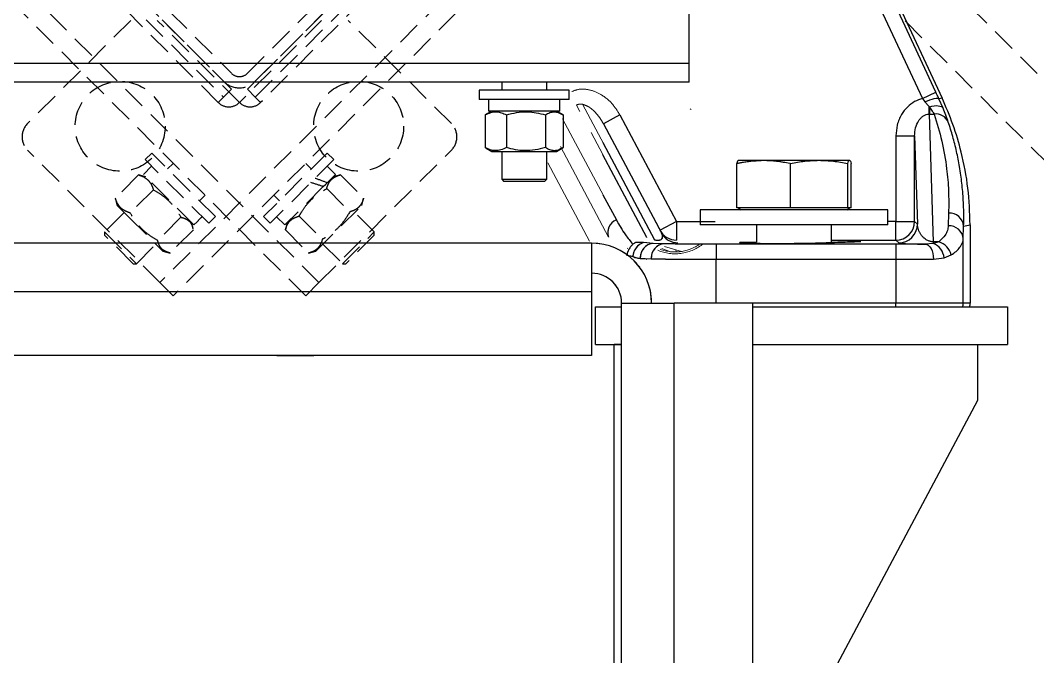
# Model space of a CAD drawing. Header units: millimetres. Extents: x -962 to 79815, y -55582 to 115780.
# Drawn here: x 15394 to 16059, y -33591 to -33175 of the extents above; entities that cross this region are included whole.
import ezdxf

# ---------------------------------------------------------------- set-up
doc = ezdxf.new("R2010")
doc.units = ezdxf.units.MM
doc.linetypes.add('HIDDEN', pattern=[9.525, 6.35, -3.175])
doc.linetypes.add('PHANTOM', pattern=[63.5, 31.75, -6.35, 6.35, -6.35, 6.35, -6.35])
doc.layers.add('02-Rotation', color=6, linetype='HIDDEN')

# ---------------------------------------------------------------- blocks, each defined once
blk = doc.blocks.new('*U167')
for p, q in [((120, -90), (120, -40)), ((120, -90), (-120, -90)), ((120, -95), (120, -90)), ((120, -95), (-120, -95)), ((70, -95), (70, -97.1)), ((82, -97.1), (82, -95)), ((64, -97.1), (64, -99.6)), ((88, -97.1), (64, -97.1)), ((88, -99.6), (88, -97.1)), ((88, -99.6), (64, -99.6)), ((66.45, -99.6), (66.45, -102.7)), ((67.38, -102.7), (65.88, -103.56)), ((85.55, -102.7), (66.45, -102.7)), ((86.12, -103.56), (84.62, -102.7)), ((85.55, -102.7), (85.55, -101.54)), ((65.91, -103.56), (65.62, -103.72)), ((65.62, -103.72), (65.62, -112.48)), ((71.26, -103.72), (71.26, -112.48)), ((81.64, -103.72), (81.64, -112.48)), ((86.38, -103.72), (86.38, -112.48)), ((65.62, -112.48), (65.91, -112.64)), ((65.88, -112.64), (67.38, -113.5)), ((67.38, -113.5), (72.06, -113.5)), ((70, -113.5), (70, -120.9)), ((72.06, -113.5), (84.62, -113.5)), ((82, -120.9), (82, -113.5)), ((84.62, -113.5), (86.38, -112.48)), ((70, -120.9), (70.6, -121.5)), ((70, -120.9), (82, -120.9)), ((81.4, -121.5), (70.6, -121.5)), ((81.4, -121.5), (82, -120.9))]:
    blk.add_line(p, q)
for centre, start_param, end_param in [((76, -102.7), 4.817149, 4.935609), ((76, -99.6), 4.723073, 4.747082)]:
    blk.add_ellipse(centre, major_axis=(1, 16.53), ratio=0.574531, start_param=start_param, end_param=end_param)
for points, knots in [([(65.62, -103.72), (66.11, -103.49), (67.1, -103.02), (68.56, -102.85), (69.96, -103.1), (70.82, -103.51), (71.26, -103.72)], [0, 0, 0, 0, 0.264605, 0.534949, 0.765344, 1, 1, 1, 1]), ([(71.26, -103.72), (72.16, -103.49), (73.98, -103.02), (76.68, -102.85), (79.26, -103.1), (80.84, -103.51), (81.64, -103.72)], [0, 0, 0, 0, 0.2646054, 0.5349487, 0.7653436, 1, 1, 1, 1]), ([(81.64, -103.72), (81.84, -103.6), (82.43, -103.25), (83.44, -102.9), (84.74, -102.88), (85.62, -103.35), (86.09, -103.6)], [0, 0, 0, 0, 0.139472, 0.405139, 0.677302, 1, 1, 1, 1]), ([(71.26, -112.48), (70.77, -112.71), (69.78, -113.18), (68.31, -113.35), (66.91, -113.1), (66.05, -112.69), (65.62, -112.48)], [0, 0, 0, 0, 0.264605, 0.534949, 0.765344, 1, 1, 1, 1]), ([(81.64, -112.48), (80.73, -112.71), (78.91, -113.18), (76.22, -113.35), (73.64, -113.1), (72.05, -112.69), (71.26, -112.48)], [0, 0, 0, 0, 0.2646054, 0.5349487, 0.7653436, 1, 1, 1, 1]), ([(86.38, -112.48), (85.62, -112.85), (84.75, -113.31), (83.45, -113.3), (82.44, -112.96), (81.84, -112.6), (81.64, -112.48)], [0, 0, 0, 0, 0.322696, 0.588035, 0.860528, 1, 1, 1, 1])]:
    blk.add_open_spline(points, degree=3, knots=knots)
blk = doc.blocks.new('*U168')
for p, q in [((148.49, 21.21), (-21.21, -148.49)), ((152.03, 17.68), (-17.68, -152.03)), ((4.24, -98.99), (98.99, -4.24)), ((5.66, -93.34), (93.34, -5.66)), ((100.41, -5.66), (5.66, -100.41)), ((-28.99, -78.49), (-56.57, -106.07)), ((0, -100.41), (-21.92, -78.49)), ((2.12, -96.87), (5.66, -93.34)), ((2.12, -96.87), (4.24, -98.99)), ((4.24, -98.99), (5.66, -100.41)), ((-21.21, -148.49), (-56.57, -113.14)), ((23.41, -113.91), (6.43, -130.89)), ((25.17, -115.68), (23.41, -113.91)), ((25.17, -115.68), (8.2, -132.65)), ((19.16, -118.16), (17.68, -116.67)), ((25.63, -119.61), (23.44, -117.42)), ((23.4, -121.84), (23.05, -122.19)), ((25.63, -119.61), (23.4, -121.84)), ((26.95, -119.73), (24.98, -120.26)), ((26.95, -119.73), (33.14, -125.93)), ((22.38, -122.86), (12.13, -133.11)), ((22.38, -122.86), (23.05, -122.19)), ((23.28, -123.41), (29.47, -129.6)), ((9.19, -125.16), (10.68, -126.64)), ((32.62, -127.9), (33.14, -125.93)), ((20.42, -140.1), (32.62, -127.9)), ((35.99, -134.99), (30.76, -129.75)), ((6.43, -130.89), (8.2, -132.65)), ((9.93, -130.92), (12.13, -133.11)), ((12.78, -132.46), (12.25, -134.43)), ((15.93, -130.76), (22.12, -136.95)), ((12.25, -134.43), (18.45, -140.62)), ((27.51, -143.47), (35.99, -134.99)), ((35.99, -135.84), (35.99, -134.99)), ((22.27, -138.24), (27.51, -143.47)), ((35.99, -135.84), (28.35, -143.47)), ((18.45, -140.62), (20.42, -140.1)), ((27.51, -143.47), (28.35, -143.47)), ((-17.68, -152.03), (-21.21, -148.49))]:
    blk.add_line(p, q)
for points in [[(-94.75, -4.24), (-4.24, -94.75, 0.414214), (4.24, -94.75), (94.75, -4.24, 0.414214), (94.75, 4.24), (4.24, 94.75, 0.414214), (-4.24, 94.75), (-94.75, 4.24, 0.414214)], [(-92.63, -2.12), (-2.12, -92.63, 0.414214), (2.12, -92.63), (92.63, -2.12, 0.414214), (92.63, 2.12), (2.12, 92.63, 0.414214), (-2.12, 92.63), (-92.63, 2.12, 0.414214)]]:
    blk.add_lwpolyline(points, format="xyb", close=True)
blk.add_circle((-31.82, -106.77), 12)
for centre, radius, start, end in [((2.83, -97.58), 4, 225, 315), ((-53.03, -109.6), 5, 135, 225)]:
    blk.add_arc(centre, radius, start, end)
for centre, start_param, end_param in [((18.88, -126.36), 4.587219, 4.775746), ((16.69, -124.17), 4.398692, 4.587219)]:
    blk.add_ellipse(centre, major_axis=(-17.77, 5.44), ratio=0.236703, start_param=start_param, end_param=end_param)
for points, knots in [([(23.28, -123.41), (23.43, -122.92), (23.74, -121.95), (24.58, -120.87), (25.67, -120.14), (26.52, -119.87), (26.95, -119.73)], [0, 0, 0, 0, 0.264605, 0.534949, 0.765344, 1, 1, 1, 1]), ([(15.93, -130.76), (16.16, -130.36), (16.82, -129.2), (18.14, -127.38), (20.31, -125.2), (22.18, -124.07), (23.28, -123.41)], [0, 0, 0, 0, 0.131004, 0.38054, 0.636178, 1, 1, 1, 1]), ([(33.14, -125.93), (32.99, -126.41), (32.68, -127.39), (31.84, -128.46), (30.75, -129.2), (29.9, -129.47), (29.47, -129.6)], [0, 0, 0, 0, 0.264605, 0.534949, 0.765344, 1, 1, 1, 1]), ([(29.47, -129.6), (28.8, -130.7), (27.69, -132.55), (25.51, -134.72), (23.7, -136.05), (22.52, -136.72), (22.12, -136.95)], [0, 0, 0, 0, 0.363821, 0.613049, 0.868997, 1, 1, 1, 1]), ([(12.25, -134.43), (12.41, -133.95), (12.72, -132.97), (13.55, -131.89), (14.65, -131.16), (15.5, -130.89), (15.93, -130.76)], [0, 0, 0, 0, 0.264605, 0.534949, 0.765344, 1, 1, 1, 1]), ([(22.12, -136.95), (21.97, -137.43), (21.65, -138.41), (20.82, -139.49), (19.73, -140.22), (18.88, -140.49), (18.45, -140.62)], [0, 0, 0, 0, 0.264605, 0.534949, 0.765344, 1, 1, 1, 1])]:
    blk.add_open_spline(points, degree=3, knots=knots)
blk = doc.blocks.new('*U169')
for p, q in [((-1212.69, 1332.9), (1332.9, -1212.69)), ((-1223.29, 1322.29), (1322.29, -1223.29)), ((21.21, -148.49), (-148.49, 21.21)), ((17.68, -152.03), (-152.03, 17.68)), ((-98.99, -4.24), (-4.24, -98.99)), ((-5.66, -100.41), (-100.41, -5.66)), ((-93.34, -5.66), (-5.66, -93.34)), ((21.92, -78.49), (0, -100.41)), ((56.57, -106.07), (28.99, -78.49)), ((-5.66, -93.34), (-2.12, -96.87)), ((-2.12, -96.87), (-4.24, -98.99)), ((-5.66, -100.41), (-4.24, -98.99)), ((-23.41, -113.91), (-25.17, -115.68)), ((-6.43, -130.89), (-23.41, -113.91)), ((21.21, -148.49), (56.57, -113.14)), ((-8.2, -132.65), (-25.17, -115.68)), ((-17.68, -116.67), (-19.16, -118.16)), ((-23.44, -117.42), (-25.63, -119.61)), ((-26.94, -119.74), (-33.13, -125.94)), ((-26.62, -119.83), (-26.94, -119.74)), ((-24.98, -120.26), (-26.64, -119.82)), ((-12.13, -133.11), (-25.63, -119.61)), ((-22.96, -123.73), (-29.15, -129.92)), ((-33.13, -125.94), (-33.05, -126.25)), ((-33.06, -126.24), (-32.62, -127.9)), ((-10.68, -126.64), (-9.19, -125.16)), ((-30.76, -129.75), (-35.99, -134.99)), ((-32.62, -127.9), (-29.3, -131.21)), ((-29.3, -131.21), (-20.42, -140.1)), ((-15.62, -131.07), (-21.81, -137.26)), ((-12.34, -134.12), (-12.78, -132.46)), ((-12.13, -133.11), (-11.31, -132.29)), ((-8.2, -132.65), (-6.43, -130.89)), ((-35.99, -134.99), (-35.99, -135.84)), ((-35.99, -134.99), (-27.51, -143.47)), ((-12.26, -134.42), (-18.46, -140.61)), ((-28.35, -143.47), (-35.99, -135.84)), ((-27.51, -143.47), (-22.27, -138.24)), ((-20.42, -140.1), (-18.46, -140.61)), ((-28.35, -143.47), (-27.51, -143.47)), ((17.68, -152.03), (21.21, -148.49))]:
    blk.add_line(p, q)
for points in [[(-4.24, 94.75), (-94.75, 4.24, 0.414214), (-94.75, -4.24), (-4.24, -94.75, 0.414214), (4.24, -94.75), (94.75, -4.24, 0.414214), (94.75, 4.24), (4.24, 94.75, 0.414214)], [(-2.12, 92.63), (-92.63, 2.12, 0.414214), (-92.63, -2.12), (-2.12, -92.63, 0.414214), (2.12, -92.63), (92.63, -2.12, 0.414214), (92.63, 2.12), (2.12, 92.63, 0.414214)]]:
    blk.add_lwpolyline(points, format="xyb", close=True)
blk.add_circle((31.82, -106.77), 12)
for centre, radius, start, end in [((-2.83, -97.58), 4, 225, 315), ((53.03, -109.6), 5, 315, 45)]:
    blk.add_arc(centre, radius, start, end)
for centre, start_param, end_param in [((-18.88, -126.36), 4.817149, 4.935609), ((-16.69, -124.17), 4.723073, 4.747082)]:
    blk.add_ellipse(centre, major_axis=(12.4, 10.98), ratio=0.574531, start_param=start_param, end_param=end_param)
for points, knots in [([(-26.94, -119.74), (-26.43, -119.92), (-25.4, -120.29), (-24.24, -121.21), (-23.43, -122.37), (-23.11, -123.27), (-22.96, -123.73)], [0, 0, 0, 0, 0.264605, 0.534949, 0.765344, 1, 1, 1, 1]), ([(-22.96, -123.73), (-22.15, -124.2), (-20.53, -125.16), (-18.51, -126.94), (-16.86, -128.94), (-16.03, -130.36), (-15.62, -131.07)], [0, 0, 0, 0, 0.2646054, 0.5349487, 0.7653436, 1, 1, 1, 1]), ([(-29.15, -129.92), (-29.66, -129.74), (-30.69, -129.37), (-31.85, -128.46), (-32.66, -127.29), (-32.98, -126.39), (-33.13, -125.94)], [0, 0, 0, 0, 0.264605, 0.534949, 0.765344, 1, 1, 1, 1]), ([(-21.81, -137.26), (-22.61, -136.79), (-24.23, -135.83), (-26.26, -134.04), (-27.91, -132.04), (-28.73, -130.63), (-29.15, -129.92)], [0, 0, 0, 0, 0.2646054, 0.5349487, 0.7653436, 1, 1, 1, 1]), ([(-15.62, -131.07), (-15.39, -131.12), (-14.72, -131.29), (-13.76, -131.76), (-12.82, -132.67), (-12.53, -133.62), (-12.38, -134.13)], [0, 0, 0, 0, 0.139472, 0.405139, 0.677302, 1, 1, 1, 1]), ([(-18.46, -140.61), (-19.26, -140.34), (-20.19, -140.06), (-21.11, -139.12), (-21.58, -138.17), (-21.75, -137.49), (-21.81, -137.26)], [0, 0, 0, 0, 0.322696, 0.588035, 0.860528, 1, 1, 1, 1])]:
    blk.add_open_spline(points, degree=3, knots=knots)
blk = doc.blocks.new('*U170')
at = {"color": 7, "linetype": 'Continuous', "lineweight": 25}
for p, q in [((120, -90), (120, -40)), ((169.94, -61.57), (187.51, -99.23)), ((120, -90), (-120, -90)), ((120, -95), (120, -90)), ((120, -95), (-120, -95)), ((70, -95), (70, -97.1)), ((82, -97.1), (82, -95)), ((64, -97.1), (64, -99.6)), ((88, -97.1), (64, -97.1)), ((88, -99.6), (88, -97.1)), ((182.25, -99.37), (185.88, -97.68)), ((88, -99.6), (64, -99.6)), ((66.45, -99.6), (66.45, -102.7)), ((182.25, -99.37), (182.91, -100.29)), ((182.91, -100.29), (183.95, -101.43)), ((187.51, -99.23), (186.68, -99.42)), ((187.8, -101.98), (186.68, -99.42)), ((67.38, -102.7), (65.88, -103.56)), ((85.55, -102.7), (66.45, -102.7)), ((86.38, -103.72), (84.62, -102.7)), ((85.55, -102.7), (85.55, -101.54)), ((183.95, -101.43), (184.01, -103.52)), ((183.95, -101.43), (184.12, -101.59)), ((184.12, -101.59), (184.12, -103.52)), ((65.91, -103.56), (65.62, -103.72)), ((65.62, -103.72), (65.62, -112.48)), ((71.26, -103.72), (71.26, -112.48)), ((81.64, -103.72), (81.64, -112.48)), ((86.38, -103.72), (86.38, -112.48)), ((101.53, -103.73), (97.12, -106.08)), ((101.53, -103.73), (116.65, -132.17)), ((185.19, -137.61), (184.12, -103.52)), ((184.12, -103.52), (185.43, -103.52)), ((97.12, -106.08), (112.61, -135.23)), ((175.2, -109.36), (175.2, -132.17)), ((175.2, -109.36), (180.2, -109.36)), ((180.2, -109.36), (180.94, -132.91)), ((180.2, -132.17), (180.2, -109.36)), ((65.62, -112.48), (65.91, -112.64)), ((65.88, -112.64), (67.38, -113.5)), ((67.38, -113.5), (72.06, -113.5)), ((70, -113.5), (70, -120.9)), ((72.06, -113.5), (84.62, -113.5)), ((82, -120.9), (82, -113.5)), ((84.62, -113.5), (86.38, -112.48)), ((132.72, -128.58), (132.72, -116.7)), ((133.19, -115.86), (139.89, -115.86)), ((139.89, -115.86), (154.7, -115.86)), ((147.06, -128.58), (147.06, -116.7)), ((154.7, -115.86), (162.81, -115.86)), ((162.34, -128.58), (162.34, -116.7)), ((163.28, -128.58), (163.28, -116.7)), ((70, -120.9), (70.6, -121.5)), ((70, -120.9), (82, -120.9)), ((81.4, -121.5), (70.6, -121.5)), ((81.4, -121.5), (82, -120.9)), ((123, -129.08), (123, -133.08)), ((173, -129.08), (123, -129.08)), ((139.89, -128.58), (132.72, -128.58)), ((133.17, -128.58), (133.91, -129.08)), ((147.06, -128.58), (139.89, -128.58)), ((154.7, -128.58), (147.06, -128.58)), ((162.34, -128.58), (154.7, -128.58)), ((162.09, -129.08), (162.83, -128.58)), ((162.81, -128.58), (162.34, -128.58)), ((163.28, -128.58), (162.81, -128.58)), ((173, -133.08), (173, -129.08)), ((189.27, -129.93), (189.16, -133.32)), ((116.65, -132.17), (112.24, -134.52)), ((116.65, -132.17), (116.65, -137.17)), ((175.2, -132.17), (180.2, -132.17)), ((175.2, -137.17), (175.2, -132.17)), ((180.94, -132.91), (180.2, -132.17)), ((173, -133.08), (123, -133.08)), ((138, -133.08), (138, -137.68)), ((158, -137.79), (158, -133.08)), ((193.16, -136.82), (193.27, -133.42)), ((193.27, -133.42), (195, -133.04)), ((195, -133.04), (195, -154)), ((94, -138), (-94, -138)), ((94, -138), (94, -151)), ((107.87, -137.77), (105.74, -137.83)), ((110.43, -138.05), (107.87, -137.77)), ((113.36, -138.14), (110.43, -138.05)), ((127.22, -138.28), (127.22, -142.27)), ((175.16, -138.28), (127.22, -138.28)), ((138, -137.68), (135.16, -137.76)), ((175.16, -138.28), (175.16, -142.27)), ((175.2, -137.17), (175.94, -137.91)), ((185.19, -138.04), (182.99, -138.23)), ((186.68, -137.61), (185.19, -138.04)), ((185.19, -138.04), (185.19, -137.61)), ((186.68, -137.61), (185.19, -137.61)), ((193.16, -154), (193.16, -136.82)), ((188.06, -141.87), (189.97, -141.11)), ((106.97, -142.05), (109.9, -142.14)), ((127.22, -154), (127.22, -142.27)), ((127.22, -142.27), (175.16, -142.27)), ((175.16, -142.27), (175.16, -154)), ((185.23, -142.23), (188.06, -141.87)), ((94, -151), (-94, -151)), ((94, -151), (94, -168)), ((102, -154), (116, -154)), ((102, -348), (102, -154)), ((137, -154), (116, -154)), ((116, -348), (116, -154)), ((137, -348), (137, -154)), ((193.16, -154), (175.16, -154)), ((175.16, -155), (175.16, -154)), ((195, -154), (193.16, -154)), ((95, -165), (95, -155)), ((95, -155), (102, -155)), ((137, -155), (205, -155)), ((205, -155), (205, -165)), ((95, -165), (102, -165)), ((102, -165), (100, -165)), ((100, -253), (100, -165)), ((137, -165), (205, -165)), ((197, -165), (197, -180)), ((94, -168), (-94, -168)), ((19.82, -168.04), (10.01, -168.04)), ((197, -180), (137, -292.5))]:
    blk.add_line(p, q, dxfattribs=at)
at = {"color": 8, "linetype": 'Continuous', "lineweight": 25}
for p, q in [((165, -62.37), (182.25, -99.37)), ((185.88, -97.68), (169.1, -61.7)), ((97, -111.14), (110.81, -137.1)), ((108.73, -136.45), (97, -114.38)), ((97, -125.03), (100.59, -131.79)), ((116.65, -132.17), (127, -132.17)), ((175.2, -132.17), (173, -132.17)), ((135.16, -137.76), (135.16, -137.96)), ((158, -137.17), (175.2, -137.17)), ((175.16, -154), (137, -154))]:
    blk.add_line(p, q, dxfattribs=at)
at = {"color": 7, "linetype": 'PHANTOM', "lineweight": 18}
for p, q in [((108.73, -136.45), (89.94, -101.11)), ((108.73, -136.45), (89.94, -101.11)), ((91.56, -100.91), (110.81, -137.1)), ((91.56, -100.91), (110.81, -137.1)), ((120.35, -102.16), (120.25, -102.11)), ((120.6, -102.3), (120.5, -102.25)), ((184.76, -102.15), (184.76, -102.15)), ((101.53, -103.73), (97.12, -106.08)), ((101.53, -103.73), (97.12, -106.08)), ((101.53, -103.73), (116.65, -132.17)), ((101.53, -103.73), (116.65, -132.17)), ((97.12, -106.08), (112.61, -135.23)), ((97.12, -106.08), (112.61, -135.23)), ((98.51, -136.4), (85.64, -112.19)), ((98.51, -136.4), (85.64, -112.19)), ((132.72, -128.58), (132.72, -116.7)), ((133.19, -115.86), (139.89, -115.86)), ((139.89, -115.86), (147.72, -115.86)), ((147.06, -116.7), (148.11, -116.53)), ((147.06, -128.58), (147.06, -116.7)), ((123, -129.08), (123, -133.08)), ((155.36, -129.08), (123, -129.08)), ((139.89, -128.58), (132.72, -128.58)), ((133.17, -128.58), (133.91, -129.08)), ((147.06, -128.58), (139.89, -128.58)), ((154.7, -128.58), (147.06, -128.58)), ((155.07, -128.58), (154.7, -128.58)), ((116.65, -132.17), (112.24, -134.52)), ((116.65, -132.17), (112.24, -134.52)), ((116.65, -132.17), (116.65, -137.17)), ((116.65, -132.17), (116.65, -137.17)), ((157.66, -133.08), (123, -133.08)), ((138, -133.08), (138, -137.68)), ((158, -137.79), (158, -133.66)), ((-30.02, -138), (-94, -138)), ((94, -138), (50.67, -138)), ((79.71, -137.94), (79.67, -138)), ((94, -138), (94, -151)), ((94, -138), (94, -151)), ((107.87, -137.77), (105.74, -137.83)), ((110.43, -138.05), (107.87, -137.77)), ((113.36, -138.14), (110.43, -138.05)), ((127.22, -138.28), (127.22, -142.27)), ((138, -137.68), (135.16, -137.76)), ((103.62, -139.39), (103.49, -139.31)), ((112.72, -139.36), (115.06, -140.25)), ((113.42, -138.9), (117.94, -140.19)), ((106.97, -142.05), (109.9, -142.14)), ((108.71, -142.32), (108.61, -142.27)), ((127.22, -154), (127.22, -142.27)), ((186.02, -142.05), (186.02, -142.05)), ((94, -151), (94, -168)), ((94, -151), (94, -168)), ((102, -154), (116, -154)), ((102, -200.87), (102, -154)), ((102, -154), (116, -154)), ((102, -348), (102, -154)), ((137, -154), (116, -154)), ((137, -154), (116, -154)), ((116, -348), (116, -154)), ((137, -243.73), (137, -154)), ((137, -348), (137, -154)), ((95, -165), (95, -155)), ((95, -155), (102, -155)), ((137, -155), (170.32, -155)), ((95, -165), (102, -165)), ((100, -198.42), (100, -165)), ((102, -165), (100, -165)), ((137, -165), (176.09, -165)), ((94, -168), (75.16, -168)), ((100, -253), (100, -169.74))]:
    blk.add_line(p, q, dxfattribs=at)
at = {"color": 8, "linetype": 'PHANTOM', "lineweight": 18}
for p, q in [((86.24, -104.8), (100.59, -131.79)), ((86.24, -104.8), (100.59, -131.79)), ((93.39, -137.42), (82.28, -116.51)), ((93.39, -137.42), (82.28, -116.51)), ((116.65, -132.17), (126.93, -132.17)), ((116.65, -132.17), (127, -132.17)), ((160.66, -138.28), (127.22, -138.28)), ((135.16, -137.76), (135.16, -137.96)), ((158, -137.17), (160.03, -137.17)), ((103.49, -139.31), (103.49, -139.3)), ((116.63, -140.31), (116.38, -139.75)), ((107.03, -141.35), (106.97, -142.05)), ((106.97, -142.05), (108.3, -142.09)), ((127.22, -142.27), (162.97, -142.27)), ((127.22, -154), (127.22, -144.89)), ((94, -151), (61.28, -151)), ((116, -218.01), (116, -154)), ((169.74, -154), (137, -154))]:
    blk.add_line(p, q, dxfattribs=at)
at = {"color": 7, "linetype": 'Continuous', "lineweight": 25, "flags": 128}
for points in [[(182.91, -100.29), (183.59, -100), (184.25, -99.75), (184.88, -99.54), (185.43, -99.39), (185.91, -99.3), (186.28, -99.28), (186.54, -99.32), (186.68, -99.42)], [(184.12, -101.59), (184.76, -101.41), (185.38, -101.3), (185.96, -101.26), (186.49, -101.28), (186.95, -101.36), (187.33, -101.51), (187.62, -101.72), (187.8, -101.98)], [(182.99, -138.23), (183.43, -138.32), (183.84, -138.55), (184.23, -138.93), (184.57, -139.43), (184.84, -140.03), (185.05, -140.72), (185.18, -141.46), (185.23, -142.23)]]:
    blk.add_lwpolyline(points, dxfattribs=at)
at = {"color": 8, "linetype": 'PHANTOM', "lineweight": 18, "flags": 128}
blk.add_lwpolyline([(105.28, -140.34), (105.1, -140.93), (105.01, -141.45)], dxfattribs=at)
at = {"color": 7, "linetype": 'Continuous', "lineweight": 25}
for centre, radius, start, end in [((185.89, -107.08), 3.59, 23.7345, 97.4483), ((189.47, -133.73), 3.81, 4.6667, 93.0162), ((101.94, -135.17), 3.64, 111.6685, 199.8081), ((175.19, -132.17), 5, 270.0204, 359.9796), ((175.93, -132.91), 5, 270.0204, 359.9796), ((116.65, -132.17), 5, 208.0023, 270.0122), ((117.03, -132.88), 5, 208.0023, 270.0122), ((189.36, -137.13), 3.81, 4.6667, 93.0162), ((94, -154), 16, 0, 90), ((109.33, -141.87), 4.35, 109.5969, 176.034), ((110.76, -141.83), 3.8, 94.9804, 183.2242), ((113.69, -141.92), 3.8, 94.9804, 183.2242), ((183.51, -142.28), 4.56, 5.1408, 68.4004), ((185.09, -142.4), 5.04, 14.8274, 71.6891), ((94, -154), 8, 0, 90), ((189.16, -154), 4, 345.5246, 0)]:
    blk.add_arc(centre, radius, start, end, dxfattribs=at)
at = {"color": 7, "linetype": 'PHANTOM', "lineweight": 18}
for centre, radius, start, end in [((101.94, -135.17), 3.64, 111.6685, 199.8081), ((101.94, -135.17), 3.64, 111.6685, 199.8081), ((116.65, -132.17), 5, 208.0023, 270.0122), ((116.65, -132.17), 5, 208.0023, 270.0122), ((117.03, -132.88), 5, 208.0023, 270.0122), ((117.03, -132.88), 5, 208.0023, 270.0122), ((94, -154), 16, 0, 90), ((94, -154), 16, 0, 90), ((109.33, -141.87), 4.35, 109.5969, 176.034), ((110.76, -141.83), 3.8, 94.9804, 183.2242), ((113.69, -141.92), 3.8, 94.9804, 183.2242), ((116.26, -129.02), 11.3, 249.4072, 306.015), ((94, -154), 8, 0, 90), ((94, -154), 8, 0, 90)]:
    blk.add_arc(centre, radius, start, end, dxfattribs=at)
at = {"color": 8, "linetype": 'PHANTOM', "lineweight": 18}
blk.add_arc((116.25, -129.01), 11.8, 247.1423, 307.9463, dxfattribs=at)
at = {"color": 7, "linetype": 'Continuous', "lineweight": 25}
for centre, start_param, end_param in [((76, -102.7), 4.817149, 4.935609), ((76, -99.6), 4.723073, 4.747082)]:
    blk.add_ellipse(centre, major_axis=(1, 16.53), ratio=0.574531, start_param=start_param, end_param=end_param, dxfattribs=at)
at = {"color": 8, "linetype": 'PHANTOM', "lineweight": 18}
for points, knots in [([(88.71, -97.5), (89.31, -97.27), (90.78, -96.7), (93.49, -96.93), (96.58, -98.16), (99.48, -100.47), (100.86, -102.66), (101.53, -103.73)], [0, 0, 0, 0, 0.1212377, 0.302745, 0.504848, 0.7565775, 1, 1, 1, 1]), ([(88.71, -97.5), (89.31, -97.27), (90.78, -96.7), (93.49, -96.93), (96.58, -98.16), (99.48, -100.47), (100.86, -102.66), (101.53, -103.73)], [0, 0, 0, 0, 0.1212377, 0.302745, 0.504848, 0.7565775, 1, 1, 1, 1]), ([(103.8, -141.41), (103.95, -141.39), (104.35, -141.35), (104.75, -141.48), (105, -141.57)], [0, 0, 0, 0, 0.384883, 1, 1, 1, 1]), ([(105.45, -141.71), (105.66, -141.79), (106.17, -141.97), (106.68, -142.02), (106.97, -142.05)], [0, 0, 0, 0, 0.4280371, 1, 1, 1, 1])]:
    blk.add_open_spline(points, degree=3, knots=knots, dxfattribs=at)
at = {"color": 7, "linetype": 'Continuous', "lineweight": 25}
for points, knots in [([(186.68, -99.42), (186.53, -99.09), (186.27, -98.52), (185.99, -97.94), (185.88, -97.68)], [0, 0, 0, 0, 0.559848, 1, 1, 1, 1]), ([(182.25, -99.37), (181.55, -99.6), (180.08, -100.09), (178.17, -101.59), (176.54, -103.71), (175.41, -106.37), (175.27, -108.37), (175.2, -109.36)], [0, 0, 0, 0, 0.168184, 0.350677, 0.543942, 0.776052, 1, 1, 1, 1]), ([(195, -133.04), (194.89, -129.79), (194.66, -123.27), (192.92, -114.33), (190.56, -106.27), (188.52, -101.58), (187.51, -99.23)], [0, 0, 0, 0, 0.279266, 0.560177, 0.780734, 1, 1, 1, 1]), ([(65.62, -103.72), (66.11, -103.49), (67.1, -103.02), (68.56, -102.85), (69.96, -103.1), (70.82, -103.51), (71.26, -103.72)], [0, 0, 0, 0, 0.264605, 0.534949, 0.765344, 1, 1, 1, 1]), ([(71.26, -103.72), (72.16, -103.49), (73.98, -103.02), (76.68, -102.85), (79.26, -103.1), (80.84, -103.51), (81.64, -103.72)], [0, 0, 0, 0, 0.2646054, 0.5349487, 0.7653436, 1, 1, 1, 1]), ([(81.64, -103.72), (81.84, -103.6), (82.43, -103.25), (83.44, -102.9), (84.74, -102.88), (85.62, -103.35), (86.38, -103.72)], [0, 0, 0, 0, 0.139472, 0.405139, 0.677302, 1, 1, 1, 1]), ([(184.12, -101.59), (184.4, -101.97), (184.94, -102.72), (185.27, -103.26), (185.43, -103.52)], [0, 0, 0, 0, 0.519899, 1, 1, 1, 1]), ([(189.18, -105.63), (188.99, -105.06), (188.64, -104.05), (188.06, -102.61), (187.8, -101.98)], [0, 0, 0, 0, 0.560117, 1, 1, 1, 1]), ([(180.2, -109.36), (180.24, -108.64), (180.33, -107.22), (181.02, -105.57), (181.85, -104.51), (182.53, -103.96), (183.26, -103.6), (183.77, -103.55), (184.01, -103.52)], [0, 0, 0, 0, 0.288515, 0.571499, 0.699314, 0.810603, 0.908138, 1, 1, 1, 1]), ([(185.43, -103.52), (186.15, -105.91), (187.61, -110.76), (188.75, -117.6), (189.33, -124.01), (189.29, -127.95), (189.27, -129.93)], [0, 0, 0, 0, 0.2737715, 0.5541678, 0.776933, 1, 1, 1, 1]), ([(193.27, -133.42), (193.29, -132.53), (193.32, -130.87), (193.28, -128.58), (193.18, -126.41), (193.03, -124.24), (192.81, -121.99), (192.53, -119.77), (192.09, -116.95), (191.41, -113.51), (190.43, -109.53), (189.59, -106.92), (189.18, -105.63)], [0, 0, 0, 0, 0.096226, 0.178203, 0.245931, 0.329655, 0.41158, 0.487927, 0.569267, 0.715041, 0.859992, 1, 1, 1, 1]), ([(71.26, -112.48), (70.77, -112.71), (69.78, -113.18), (68.31, -113.35), (66.91, -113.1), (66.05, -112.69), (65.62, -112.48)], [0, 0, 0, 0, 0.264605, 0.534949, 0.765344, 1, 1, 1, 1]), ([(81.64, -112.48), (80.73, -112.71), (78.91, -113.18), (76.22, -113.35), (73.64, -113.1), (72.05, -112.69), (71.26, -112.48)], [0, 0, 0, 0, 0.2646054, 0.5349487, 0.7653436, 1, 1, 1, 1]), ([(86.38, -112.48), (85.62, -112.85), (84.75, -113.31), (83.45, -113.3), (82.44, -112.96), (81.84, -112.6), (81.64, -112.48)], [0, 0, 0, 0, 0.322696, 0.588035, 0.860528, 1, 1, 1, 1]), ([(132.72, -116.7), (133.32, -116.57), (135.68, -116.08), (138.09, -115.95), (139.89, -115.86)], [0, 0, 0, 0, 0.253067, 1, 1, 1, 1]), ([(133.19, -115.86), (133.11, -115.9), (132.95, -115.99), (132.79, -116.46), (132.72, -116.7)], [0, 0, 0, 0, 0.497781, 1, 1, 1, 1]), ([(139.89, -115.86), (141.05, -115.9), (143.39, -115.99), (145.77, -116.42), (146.99, -116.68), (147.06, -116.7)], [0, 0, 0, 0, 0.484448, 0.973031, 1, 1, 1, 1]), ([(147.06, -116.7), (148.32, -116.46), (150.85, -115.99), (153.41, -115.9), (154.7, -115.86)], [0, 0, 0, 0, 0.498113, 1, 1, 1, 1]), ([(154.7, -115.86), (155.98, -115.9), (158.54, -115.99), (161.07, -116.46), (162.34, -116.7)], [0, 0, 0, 0, 0.497781, 1, 1, 1, 1]), ([(162.34, -116.7), (162.42, -116.46), (162.57, -115.99), (162.73, -115.9), (162.81, -115.86)], [0, 0, 0, 0, 0.498113, 1, 1, 1, 1]), ([(162.81, -115.86), (162.89, -115.9), (163.05, -115.99), (163.21, -116.46), (163.28, -116.7)], [0, 0, 0, 0, 0.497781, 1, 1, 1, 1]), ([(100.59, -131.79), (101.35, -133.13), (102.63, -135.4), (104.32, -137.43), (105.01, -138.27)], [0, 0, 0, 0, 0.58899, 1, 1, 1, 1]), ([(185.19, -137.61), (185.07, -137.61), (184.8, -137.6), (184.42, -137.53), (184.04, -137.42), (183.49, -137.19), (182.87, -136.79), (182.28, -136.24), (181.81, -135.62), (181.45, -134.99), (181.19, -134.32), (181.01, -133.62), (180.96, -133.16), (180.94, -132.91)], [0, 0, 0, 0, 0.02026, 0.043459, 0.072912, 0.108917, 0.204954, 0.332102, 0.451484, 0.581905, 0.71841, 0.854116, 1, 1, 1, 1]), ([(110.81, -137.1), (110.91, -137.12), (111.12, -137.16), (111.43, -137.18), (111.72, -137.19), (111.98, -137.17), (112.21, -137.13), (112.5, -137.03), (112.91, -136.73), (113, -136.1), (112.75, -135.54), (112.61, -135.23)], [0, 0, 0, 0, 0.039808, 0.076059, 0.11055, 0.145351, 0.184017, 0.227304, 0.332408, 0.623608, 1, 1, 1, 1]), ([(189.16, -133.32), (189.11, -133.75), (189.01, -134.6), (188.3, -136.07), (187.29, -137.03), (186.68, -137.61)], [0, 0, 0, 0, 0.282445, 0.565945, 1, 1, 1, 1]), ([(105.01, -138.27), (104.8, -138.47), (104.38, -138.87), (103.9, -139.63), (103.61, -140.32), (103.48, -140.83), (103.43, -141.08), (103.4, -141.23), (103.38, -141.29), (103.37, -141.33)], [0, 0, 0, 0, 0.244152, 0.499163, 0.748203, 0.874073, 0.937073, 0.970228, 1, 1, 1, 1]), ([(105.74, -137.83), (105.61, -137.89), (105.34, -138.01), (105.12, -138.19), (105.01, -138.27)], [0, 0, 0, 0, 0.515498, 1, 1, 1, 1]), ([(127.22, -138.28), (126.2, -138.27), (124.13, -138.27), (121.11, -138.26), (118.13, -138.23), (115.4, -138.19), (114.03, -138.15), (113.36, -138.14)], [0, 0, 0, 0, 0.182326, 0.370652, 0.56152, 0.784499, 1, 1, 1, 1]), ([(135.16, -137.76), (134.62, -137.78), (133.65, -137.81), (133.51, -137.84), (133.46, -137.86)], [0, 0, 0, 0, 0.559994, 1, 1, 1, 1]), ([(133.46, -137.86), (133.52, -137.88), (133.67, -137.91), (134.82, -137.95), (136.47, -137.99), (138.41, -138.02), (140.72, -138.03), (143.2, -138.04), (145.65, -138.04), (148.16, -138.02), (150.51, -138), (151.7, -137.97), (152.25, -137.96)], [0, 0, 0, 0, 0.102203, 0.22156, 0.309978, 0.403584, 0.500015, 0.596445, 0.690045, 0.778457, 0.897803, 1, 1, 1, 1]), ([(152.25, -137.96), (154.8, -137.89), (159.36, -137.76), (163.15, -137.63), (164.81, -137.57)], [0, 0, 0, 0, 0.559998, 1, 1, 1, 1]), ([(165.61, -137.46), (165.35, -137.44), (164.78, -137.41), (162.81, -137.36), (160.45, -137.33), (158.68, -137.33), (158, -137.32)], [0, 0, 0, 0, 0.251454, 0.528753, 0.821037, 1, 1, 1, 1]), ([(164.81, -137.57), (165.04, -137.56), (165.55, -137.54), (165.86, -137.51), (165.78, -137.5), (165.76, -137.49)], [0, 0, 0, 0, 0.407056, 0.886044, 1, 1, 1, 1]), ([(182.99, -138.23), (182.33, -138.24), (181.01, -138.25), (178.38, -138.27), (176.38, -138.27), (175.16, -138.28)], [0, 0, 0, 0, 0.278905, 0.560859, 1, 1, 1, 1]), ([(175.94, -137.91), (176.01, -137.94), (176.16, -137.99), (177.01, -138.07), (178.25, -138.13), (179.74, -138.18), (181.23, -138.21), (182.45, -138.23), (182.99, -138.23)], [0, 0, 0, 0, 0.219914, 0.441085, 0.645994, 0.786033, 0.903681, 1, 1, 1, 1]), ([(189.97, -141.11), (190.42, -140.8), (191.37, -140.15), (192.23, -139.22), (192.77, -138.36), (193.07, -137.61), (193.13, -137.09), (193.16, -136.82)], [0, 0, 0, 0, 0.23479, 0.49654, 0.659101, 0.817774, 1, 1, 1, 1]), ([(105, -141.57), (105.36, -141.7), (106.01, -141.94), (106.68, -142.01), (106.97, -142.05)], [0, 0, 0, 0, 0.559895, 1, 1, 1, 1]), ([(109.9, -142.14), (110.4, -142.15), (111.37, -142.17), (113.18, -142.2), (115.12, -142.22), (117.25, -142.24), (119.58, -142.25), (122.89, -142.27), (125.49, -142.27), (127.22, -142.27)], [0, 0, 0, 0, 0.133281, 0.261086, 0.383415, 0.500267, 0.627532, 0.753328, 1, 1, 1, 1]), ([(175.16, -142.27), (176.03, -142.27), (177.79, -142.27), (180.38, -142.27), (182.91, -142.25), (184.45, -142.24), (185.23, -142.23)], [0, 0, 0, 0, 0.244302, 0.492403, 0.744302, 1, 1, 1, 1]), ([(194.87, -155), (194.91, -154.82), (194.99, -154.49), (195, -154.15), (195, -154)], [0, 0, 0, 0, 0.560001, 1, 1, 1, 1])]:
    blk.add_open_spline(points, degree=3, knots=knots, dxfattribs=at)
at = {"color": 7, "linetype": 'PHANTOM', "lineweight": 18}
for points, knots in [([(91.56, -100.91), (91.27, -100.87), (90.72, -100.8), (90.19, -101.01), (89.94, -101.11)], [0, 0, 0, 0, 0.530151, 1, 1, 1, 1]), ([(91.56, -100.91), (91.27, -100.87), (90.72, -100.8), (90.19, -101.01), (89.94, -101.11)], [0, 0, 0, 0, 0.530151, 1, 1, 1, 1]), ([(97.12, -106.08), (96.87, -105.65), (96.37, -104.77), (95.49, -103.61), (94.6, -102.65), (93.76, -101.95), (92.82, -101.31), (92.05, -101.06), (91.56, -100.91)], [0, 0, 0, 0, 0.194419, 0.390203, 0.567243, 0.697801, 0.810831, 1, 1, 1, 1]), ([(97.12, -106.08), (96.87, -105.65), (96.37, -104.77), (95.49, -103.61), (94.6, -102.65), (93.76, -101.95), (92.82, -101.31), (92.05, -101.06), (91.56, -100.91)], [0, 0, 0, 0, 0.194419, 0.390203, 0.567243, 0.697801, 0.810831, 1, 1, 1, 1]), ([(132.72, -116.7), (133.32, -116.57), (135.68, -116.08), (138.09, -115.95), (139.89, -115.86)], [0, 0, 0, 0, 0.253067, 1, 1, 1, 1]), ([(133.19, -115.86), (133.11, -115.9), (132.95, -115.99), (132.79, -116.46), (132.72, -116.7)], [0, 0, 0, 0, 0.497781, 1, 1, 1, 1]), ([(139.89, -115.86), (141.05, -115.9), (143.39, -115.99), (145.77, -116.42), (146.99, -116.68), (147.06, -116.7)], [0, 0, 0, 0, 0.484448, 0.973031, 1, 1, 1, 1]), ([(100.59, -131.79), (101.35, -133.13), (102.63, -135.4), (104.32, -137.43), (105.01, -138.27)], [0, 0, 0, 0, 0.58899, 1, 1, 1, 1]), ([(100.59, -131.79), (101.35, -133.13), (102.63, -135.4), (104.32, -137.43), (105.01, -138.27)], [0, 0, 0, 0, 0.58899, 1, 1, 1, 1]), ([(110.81, -137.1), (110.91, -137.12), (111.12, -137.16), (111.43, -137.18), (111.72, -137.19), (111.98, -137.17), (112.21, -137.13), (112.5, -137.03), (112.91, -136.73), (113, -136.1), (112.75, -135.54), (112.61, -135.23)], [0, 0, 0, 0, 0.039808, 0.076059, 0.11055, 0.145351, 0.184017, 0.227304, 0.332408, 0.623608, 1, 1, 1, 1]), ([(110.81, -137.1), (110.91, -137.12), (111.12, -137.16), (111.43, -137.18), (111.72, -137.19), (111.98, -137.17), (112.21, -137.13), (112.5, -137.03), (112.91, -136.73), (113, -136.1), (112.75, -135.54), (112.61, -135.23)], [0, 0, 0, 0, 0.039808, 0.076059, 0.11055, 0.145351, 0.184017, 0.227304, 0.332408, 0.623608, 1, 1, 1, 1]), ([(105.01, -138.27), (104.8, -138.47), (104.38, -138.87), (103.9, -139.63), (103.61, -140.32), (103.48, -140.83), (103.43, -141.08), (103.4, -141.23), (103.38, -141.29), (103.37, -141.33)], [0, 0, 0, 0, 0.244152, 0.499163, 0.748203, 0.874073, 0.937073, 0.970228, 1, 1, 1, 1]), ([(105.74, -137.83), (105.61, -137.89), (105.34, -138.01), (105.12, -138.19), (105.01, -138.27)], [0, 0, 0, 0, 0.515498, 1, 1, 1, 1]), ([(127.22, -138.28), (126.2, -138.27), (124.13, -138.27), (121.11, -138.26), (118.13, -138.23), (115.4, -138.19), (114.03, -138.15), (113.36, -138.14)], [0, 0, 0, 0, 0.182326, 0.370652, 0.56152, 0.784499, 1, 1, 1, 1]), ([(135.16, -137.76), (134.62, -137.78), (133.65, -137.81), (133.51, -137.84), (133.46, -137.86)], [0, 0, 0, 0, 0.559994, 1, 1, 1, 1]), ([(133.46, -137.86), (133.52, -137.88), (133.67, -137.91), (134.82, -137.95), (136.47, -137.99), (138.41, -138.02), (140.72, -138.03), (143.2, -138.04), (145.65, -138.04), (148.16, -138.02), (150.51, -138), (151.7, -137.97), (152.25, -137.96)], [0, 0, 0, 0, 0.102203, 0.22156, 0.309978, 0.403584, 0.500015, 0.596445, 0.690045, 0.778457, 0.897803, 1, 1, 1, 1]), ([(152.25, -137.96), (154.85, -137.89), (157.73, -137.81), (160.12, -137.73), (160.34, -137.72)], [0, 0, 0, 0, 0.906377, 1, 1, 1, 1]), ([(160.12, -137.33), (160.07, -137.33), (159.47, -137.33), (158.71, -137.32), (158, -137.32)], [0, 0, 0, 0, 0.074655, 1, 1, 1, 1]), ([(104, -139.52), (103.98, -139.56), (103.78, -139.85), (103.64, -140.23), (103.55, -140.56), (103.54, -140.61)], [0, 0, 0, 0, 0.127667, 0.875927, 1, 1, 1, 1]), ([(105, -141.57), (105.36, -141.7), (106.01, -141.94), (106.68, -142.01), (106.97, -142.05)], [0, 0, 0, 0, 0.559895, 1, 1, 1, 1]), ([(109.9, -142.14), (110.4, -142.15), (111.37, -142.17), (113.18, -142.2), (115.12, -142.22), (117.25, -142.24), (119.58, -142.25), (122.89, -142.27), (125.49, -142.27), (127.22, -142.27)], [0, 0, 0, 0, 0.133281, 0.261086, 0.383415, 0.500267, 0.627532, 0.753328, 1, 1, 1, 1])]:
    blk.add_open_spline(points, degree=3, knots=knots, dxfattribs=at)
at = {"color": 8, "linetype": 'Continuous', "lineweight": 25}
blk.add_open_spline([(103.8, -141.41), (103.95, -141.39), (104.35, -141.35), (104.75, -141.48), (105, -141.57)], degree=3, knots=[0, 0, 0, 0, 0.384883, 1, 1, 1, 1], dxfattribs=at)
blk = doc.blocks.new('00-Greenex-侧视总图-Ext', base_point=(15537.37, -32982.48))
for name in ['*U167', '*U170']:
    blk.add_blockref(name, (15537.37, -32982.48))
at = {"layer": '02-Rotation'}
for name in ['*U168', '*U169']:
    blk.add_blockref(name, (15537.37, -32982.48), dxfattribs=at)

msp = doc.modelspace()

# ---------------------------------------------------------------- block references
at = {"xscale": 2.448579654963099, "yscale": 2.448579654963099, "zscale": 2.448579654963099}
msp.add_blockref('00-Greenex-侧视总图-Ext', (15537.37, -32982.48), dxfattribs=at)

doc.saveas('drawing.dxf')
